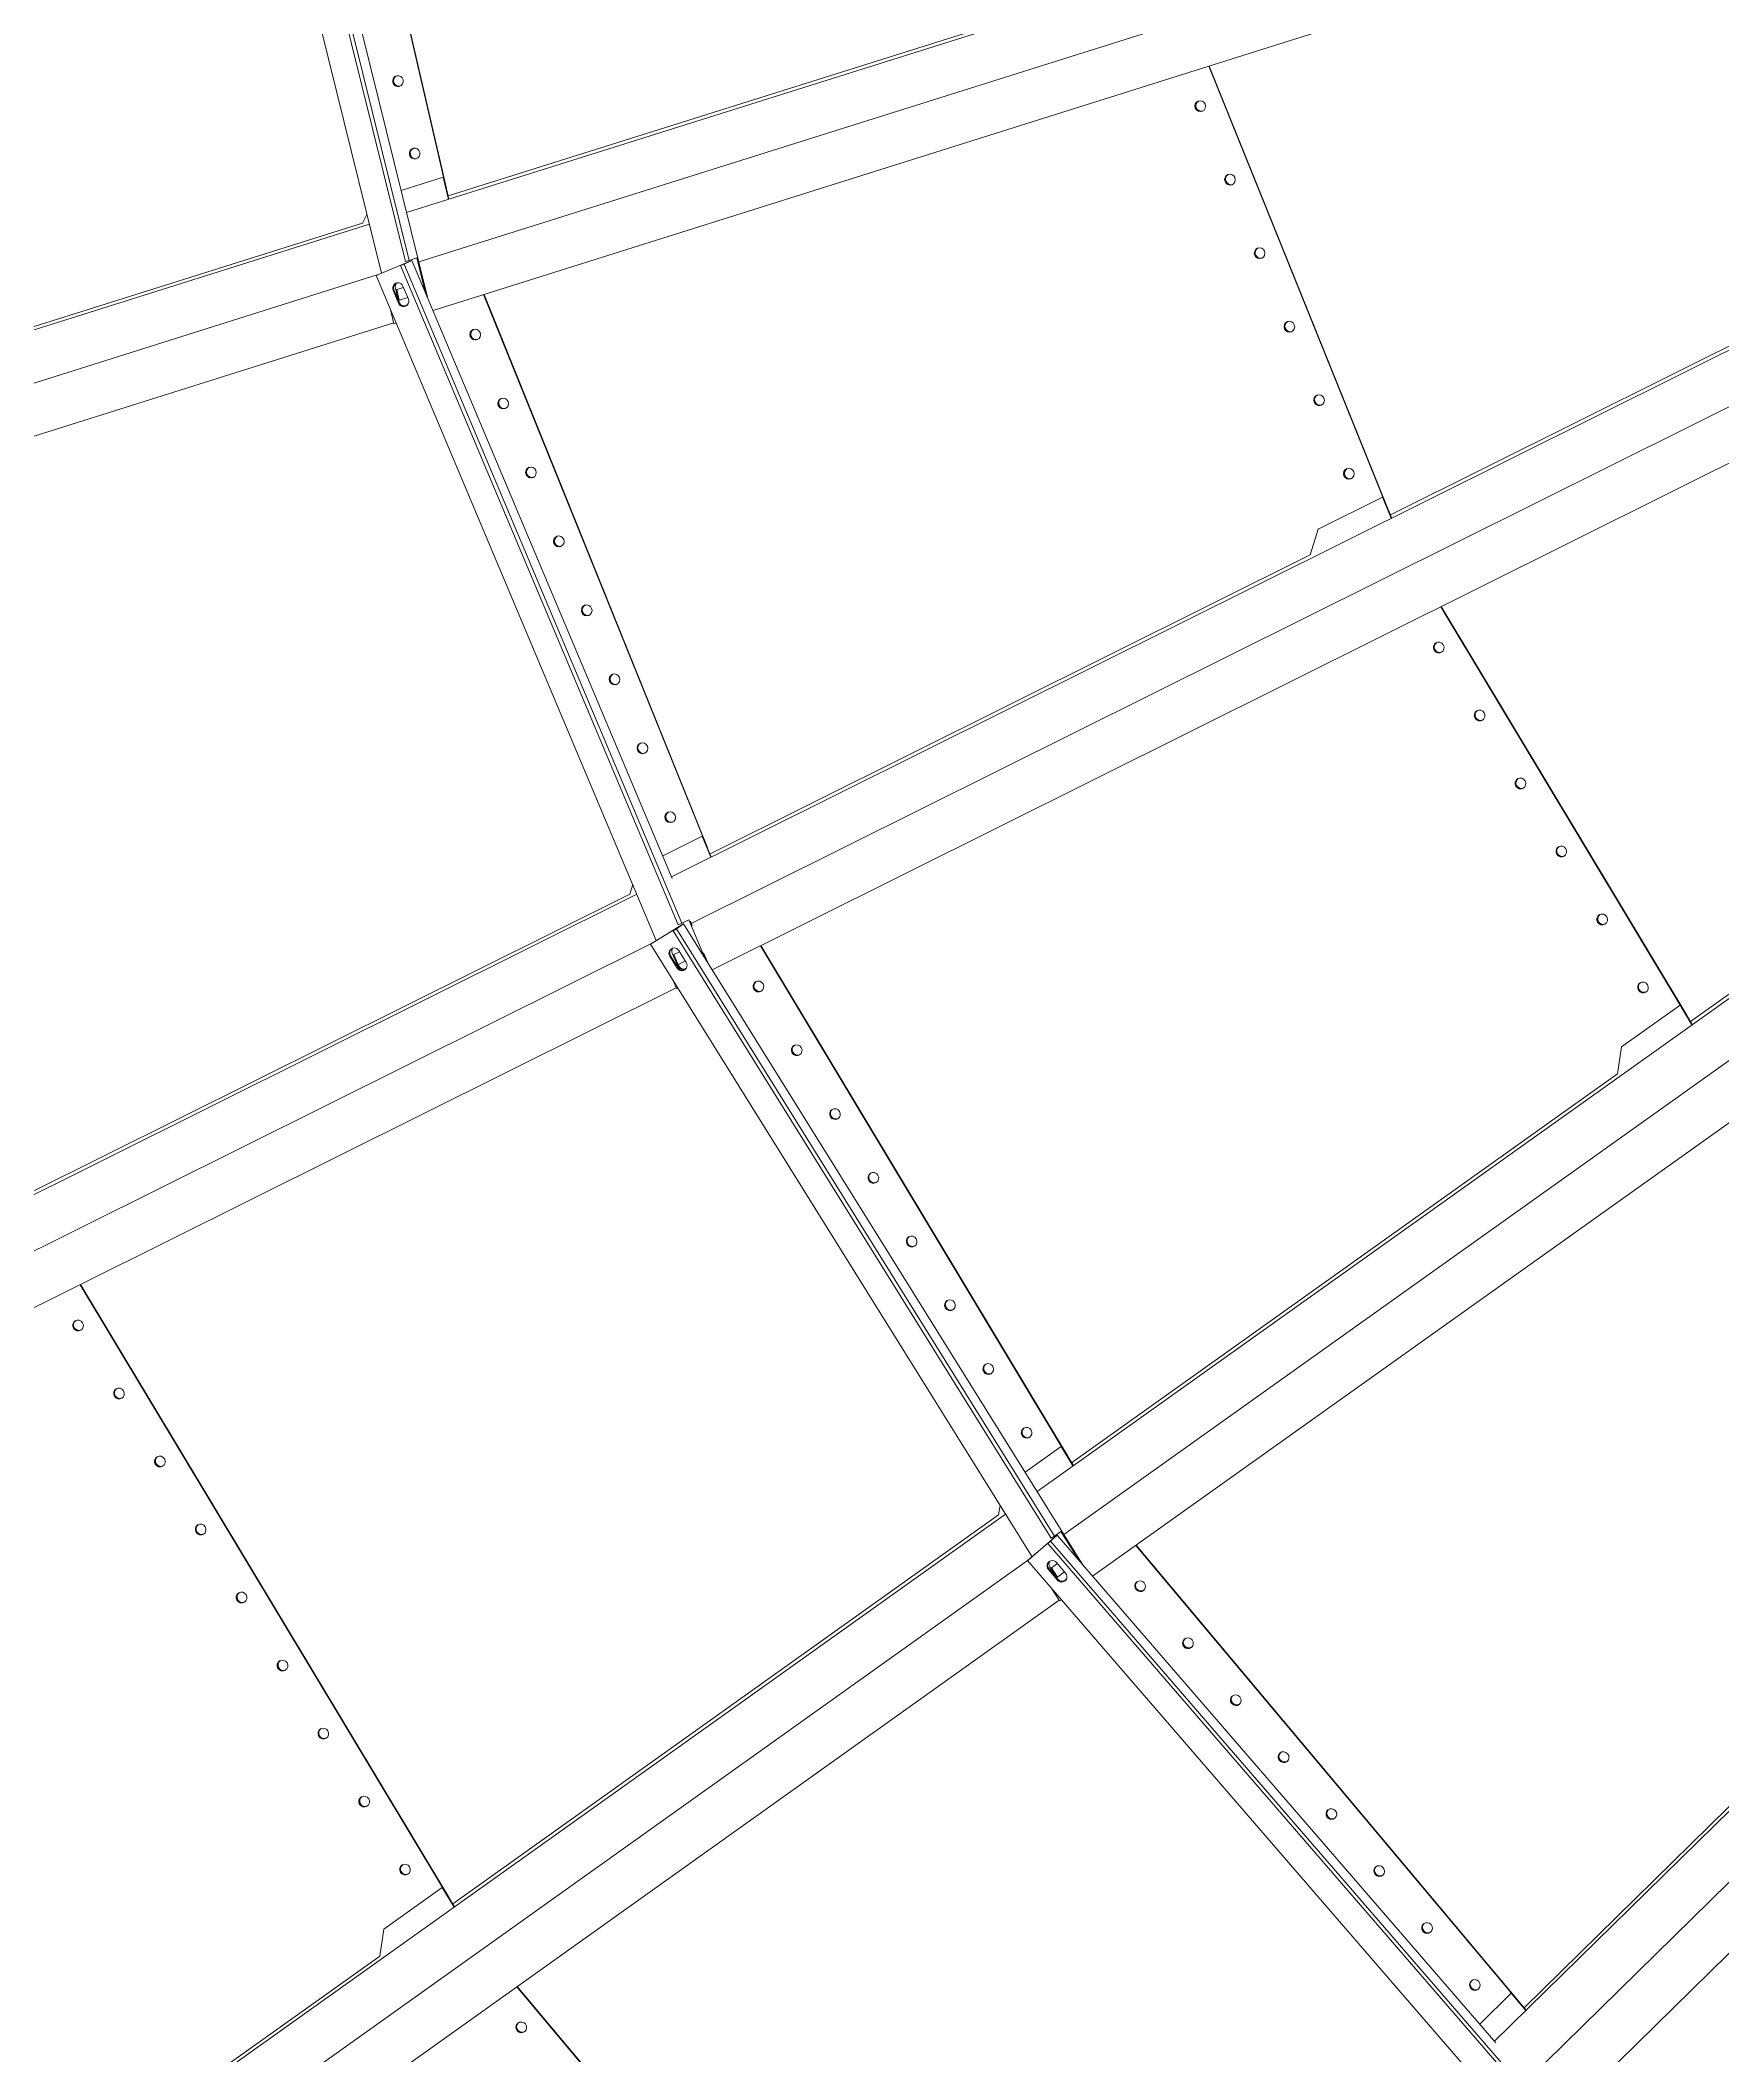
# Model space of a CAD drawing. Header units: millimetres. Extents: x -272986 to 200319, y -34579 to 49604.
# Drawn here: x 1743 to 3901, y 34350 to 36936 of the extents above; entities that cross this region are included whole.
import ezdxf

# ---------------------------------------------------------------- set-up
doc = ezdxf.new("R2010")
doc.units = ezdxf.units.MM
doc.linetypes.add('HIDDEN2', pattern=[4.7625, 3.175, -1.5875])
doc.layers.get('Defpoints').update_dxf_attribs({"color": 9})
for name, color, linetype in [('X 0001 M', 7, 'Continuous'), ('X 1001 M', 8, 'HIDDEN2'), ('X 3001 D', 5, 'Continuous')]:
    doc.layers.add(name, color=color, linetype=linetype)
doc.layers.add('X 5999 H', color=7, linetype='Continuous', true_color=0xffffff)
doc.styles.add('BIT STD. 2.5', font='isocpeur.ttf', dxfattribs={"height": 2.5})
doc.dimstyles.new('BIT STD. 2.5', dxfattribs={"dimtxt": 2.5, "dimasz": 2.5, "dimexe": 1, "dimexo": 0.75, "dimgap": 1, "dimtad": 1, "dimdec": 0, "dimdsep": 46, "dimtxsty": 'BIT STD. 2.5', "dimcen": 0, "dimadec": 0, "dimazin": 0, "dimtfac": 1, "dimtdec": 0, "dimtmove": 0, "dimatfit": 3, "dimfxl": 1, "dimtfill": 1, "dimlwd": -1, "dimlwe": -1, "dimarcsym": 0})

# ---------------------------------------------------------------- blocks, each defined once
blk = doc.blocks.new('A$C89218876')
at = {"layer": 'X 1001 M', "linetype": 'Continuous', "lineweight": 0}
for p, q in [((2459.7, -2719.5), (3881.6, -4384.5)), ((2412.8, -2764.7), (3830.7, -4424.9)), ((2412.8, -2764.7), (3830.7, -4424.9)), ((2356.1, -2798.4), (3778.6, -4464)), ((2003.9, -3070.8), (3147.4, -4936.8)), ((1950.3, -3107.7), (3091.4, -4969.8)), ((1950.3, -3107.7), (3091.4, -4969.8)), ((1885.5, -3134.7), (2490.6, -4122.1)), ((1889.4, -3132.6), (3033.8, -5000.2)), ((1498.9, -3346.5), (2336.8, -5369.4)), ((1440.4, -3375), (2275.9, -5392.1)), ((1440.4, -3375), (2275.9, -5392.1)), ((1371.9, -3391), (1815.1, -4461)), ((1376, -3389.6), (2214.2, -5413.1)), ((956.9, -3539.8), (1467.8, -5667.8)), ((828.9, -3563.2), (1340.2, -5693)), ((894.5, -3558.3), (1404.3, -5681.8)), ((894.5, -3558.3), (1404.3, -5681.8)), ((3179.6, -3769.2), (3738.2, -4423.3)), ((1937, -4404.1), (2482, -4126.4)), ((2468.5, -4133.9), (1937.2, -4404.6)), ((2468.4, -4133.6), (2494.5, -4120.1)), ((2468.7, -4134.1), (2468.4, -4133.6)), ((2468.5, -4133.8), (2468.4, -4133.6)), ((2494.8, -4120.6), (2468.7, -4134.1)), ((2468.7, -4134.1), (2516.8, -4212.6)), ((2482, -4126.4), (2482.1, -4126.5)), ((2482.1, -4126.6), (2482, -4126.4)), ((2516.8, -4212.6), (2516.6, -4212.2)), ((2516.8, -4212.6), (2550.8, -4220.2)), ((2550.8, -4220.2), (3000.2, -4953.6)), ((3718, -4438.1), (3741.7, -4420.7)), ((3742, -4421.2), (3718.4, -4438.5)), ((3098.6, -4987.4), (3833.3, -4436.9)), ((3836.2, -4440.8), (3101.5, -4991.3)), ((3111.6, -4878.3), (3730.2, -4428.9)), ((3718.2, -4438.3), (3111.9, -4878.8)), ((3718.4, -4438.5), (3718, -4438.1)), ((3718.1, -4438.2), (3718, -4438.1)), ((3718.4, -4438.5), (3755.2, -4481.5)), ((3730.2, -4428.9), (3730.3, -4429)), ((3730.3, -4429), (3730.2, -4428.9)), ((1224.2, -4652.9), (1805.9, -4463.9)), ((1791.5, -4469.1), (1224.3, -4653.4)), ((1791.3, -4468.8), (1819.3, -4459.6)), ((1791.6, -4469.3), (1791.3, -4468.8)), ((1791.4, -4469), (1791.3, -4468.8)), ((1819.5, -4460.2), (1791.6, -4469.3)), ((1791.6, -4469.3), (1826.8, -4554.5)), ((1805.9, -4463.9), (1806, -4464)), ((1806, -4464), (1805.9, -4463.9)), ((3780.5, -4462.6), (3091.6, -4978.6)), ((3121.5, -5018.6), (3862.8, -4463.2)), ((1826.8, -4554.5), (1826.6, -4554.1)), ((1826.8, -4554.5), (1859.2, -4567.3)), ((1859.2, -4567.3), (2188.4, -5361.9)), ((1121.8, -4801.9), (1322.6, -5638.3)), ((3132.7, -4947.9), (2275.4, -5401.9)), ((2310.2, -5305), (2991.4, -4957.9)), ((2978.1, -4965.3), (2310.4, -5305.6)), ((2978, -4965.1), (3004, -4951.6)), ((2978.3, -4965.5), (2978, -4965.1)), ((2978.1, -4965.2), (2978, -4965.1)), ((3004.3, -4952.1), (2978.3, -4965.5)), ((2978.3, -4965.5), (3008, -5013.9)), ((2991.4, -4957.9), (2991.5, -4958.1)), ((2991.5, -4958.1), (2991.4, -4957.9)), ((3087.1, -4973.3), (3126.7, -4952.3)), ((2281.4, -5411.7), (3092.6, -4982.1)), ((3094.8, -4986.4), (2283.6, -5416)), ((3087.1, -4973.3), (3092.6, -4982.1)), ((3091.6, -4978.6), (3098.6, -4987.4)), ((3091.6, -4978.6), (3120.8, -5017.7)), ((3092.6, -4982.1), (3094.8, -4986.4)), ((3121.5, -5018.6), (3095.3, -4983.4)), ((3095.3, -4983.4), (3101.5, -4991.3)), ((3101.5, -4991.3), (3098.6, -4987.4)), ((3141, -4971.1), (3126.6, -4981.9)), ((3132.8, -4988.6), (3128, -4980.8)), ((3131.3, -4990.7), (3146.4, -4982.7)), ((3132.8, -4988.6), (3145.2, -4982)), ((3134, -4991.9), (3148.4, -4981.2)), ((3134.7, -4992.8), (3149.1, -4982)), ((3139.3, -4972.3), (3145, -4981.6)), ((3159.6, -4990), (3176, -4981.3)), ((3174.7, -4978.7), (3176, -4981.3)), ((3175, -4981.8), (4155.3, -6581.6)), ((2298.6, -5446), (3117, -5012.6)), ((3120.5, -5017.3), (4099.9, -6615.5)), ((3120.5, -5017.3), (4099.9, -6615.5)), ((3120.8, -5017.7), (3121.5, -5018.6)), ((3059.9, -5042.8), (4044.5, -6649.5)), ((3048.3, -5049), (3060.4, -5051.7)), ((3060.4, -5051.7), (3509.8, -5785)), ((3621.1, -5709.7), (4363.4, -5170.4)), ((4351.6, -5179.8), (3621.4, -5710.3)), ((1451.8, -5601.1), (2179, -5364.8)), ((2164.7, -5370.1), (1452, -5601.7)), ((2164.6, -5369.8), (2192.5, -5360.6)), ((2164.8, -5370.3), (2164.6, -5369.8)), ((2164.7, -5370), (2164.6, -5369.8)), ((2192.7, -5361.1), (2164.8, -5370.3)), ((2164.8, -5370.3), (2186.5, -5422.6)), ((2179, -5364.8), (2179.1, -5365)), ((2179.1, -5365), (2179, -5364.8)), ((2271, -5394.9), (2320.2, -5378.1)), ((2326.4, -5374.8), (2314.3, -5379)), ((1405.8, -5700.8), (2274.6, -5404.3)), ((2271, -5394.9), (2274.6, -5404.3)), ((2279, -5391), (2272.8, -5393.1)), ((2274.6, -5404.3), (2276.1, -5408.9)), ((2275.4, -5401.9), (2281.4, -5411.7)), ((2275.4, -5401.9), (2298, -5445)), ((2325.2, -5402.1), (2309.3, -5410.5)), ((2323.2, -5403.2), (2327, -5412.3)), ((2216.4, -5412.4), (1401.8, -5690.3)), ((2276.1, -5408.9), (1407.3, -5705.4)), ((2298.6, -5446), (2278.2, -5407.2)), ((2278.2, -5407.2), (2283.6, -5416)), ((2283.6, -5416), (2281.4, -5411.7)), ((2313.9, -5417.2), (2310.8, -5409.8)), ((2312, -5419.1), (2329, -5413.3)), ((2313.9, -5417.2), (2328.6, -5412.2)), ((2315.1, -5421.6), (2331, -5413.2)), ((2315.7, -5422.6), (2331.6, -5414.2)), ((2346, -5420.8), (2357.7, -5416.9)), ((2356.6, -5417.2), (3074.6, -7150.6)), ((2357, -5415), (2357.7, -5416.9)), ((1417.9, -5737.5), (2294.5, -5438.4)), ((2296.9, -5443), (3014.5, -7175.4)), ((2296.9, -5443), (3014.5, -7175.4)), ((2298, -5445), (2298.6, -5446)), ((2220.7, -5463.6), (2232.5, -5468.2)), ((2232.5, -5468.2), (2561.6, -6262.8)), ((2233.3, -5459.3), (2954.5, -7200.3)), ((1297.9, -5642.3), (1326.9, -5637.6)), ((1327, -5638.1), (1298.1, -5642.8)), ((557.7, -5759.3), (1313, -5639.7)), ((1298, -5642.6), (557.8, -5759.8)), ((1298.1, -5642.8), (1297.9, -5642.3)), ((1298, -5642.5), (1297.9, -5642.3)), ((1298.1, -5642.8), (1311.3, -5698.1)), ((1313, -5639.7), (1313, -5639.8)), ((1313, -5639.8), (1313, -5639.7)), ((1450.3, -5673.8), (494.7, -5840.6)), ((1399.2, -5683.9), (1443.3, -5676.2)), ((1399.2, -5683.9), (1401.6, -5693.9)), ((1401.8, -5690.3), (1405.8, -5700.8)), ((1401.8, -5690.3), (1417.5, -5736.5)), ((497.4, -5851.8), (1401.6, -5693.9)), ((1402.5, -5698.7), (498.2, -5856.6)), ((1401.6, -5693.9), (1402.5, -5698.7)), ((1417.9, -5737.5), (1403.8, -5696)), ((1403.8, -5696), (1407.3, -5705.4)), ((1407.3, -5705.4), (1405.8, -5700.8)), ((1451.1, -5698.4), (1434.1, -5704.2)), ((1437.9, -5712.5), (1435.8, -5703.6)), ((1435.8, -5714), (1452.7, -5711.1)), ((1437.9, -5712.5), (1451.7, -5710.1)), ((1438, -5716.1), (1455.1, -5710.3)), ((1438.4, -5717.1), (1455.5, -5711.3)), ((1449.1, -5699.1), (1451.7, -5709.7)), ((1480.8, -5716.1), (1481.3, -5719)), ((503.2, -5889.7), (1415.5, -5730.4)), ((1351.8, -5741.5), (1791.7, -7573.9)), ((1417.4, -5736.1), (1854.9, -7558.7)), ((1417.4, -5736.1), (1854.9, -7558.7)), ((1417.5, -5736.5), (1417.9, -5737.5)), ((1463, -5722.1), (1481.3, -5719)), ((1480.2, -5719.1), (1918.1, -7543.5)), ((1338.9, -5743.8), (1349.6, -5750.2)), ((1349.6, -5750.2), (1550.3, -6586.4)), ((2683.3, -6205.9), (3500.9, -5789.3)), ((3487.5, -5796.4), (3513.5, -5783)), ((3513.9, -5783.6), (3487.9, -5797)), ((3500.9, -5789.3), (3501, -5789.5)), ((3501, -5789.5), (3500.9, -5789.3)), ((3487.7, -5796.8), (2683.6, -6206.5)), ((3487.9, -5797), (3487.5, -5796.4)), ((3487.6, -5796.6), (3487.5, -5796.4)), ((3487.9, -5797), (3536, -5875.5)), ((3536, -5875.5), (3535.8, -5875.2)), ((3536, -5875.5), (3570, -5883.1)), ((3570, -5883.1), (4048.7, -6664.2))]:
    blk.add_line(p, q, dxfattribs=at)
at = {"layer": 'X 1001 M', "linetype": 'Continuous', "lineweight": 0, "extrusion": (0, 0, -1)}
for centre, major_axis, start_param, end_param in [((2442.6, -4179.9), (-6.24, -3.18), -3.141592653589774, 3.141592653589812), ((2442.3, -4179.3), (6.24, 3.18), 0.049492, 3.092101), ((2351.9, -4226.1), (-6.24, -3.18), -3.141592653589774, 3.141592653589812), ((2351.6, -4225.5), (6.24, 3.18), 0.049492, 3.092101), ((2261.3, -4272.3), (-6.24, -3.18), -3.141592653589774, 3.141592653589812), ((2261, -4271.7), (6.24, 3.18), 0.049492, 3.092101), ((2170.6, -4318.5), (-6.24, -3.18), -3.141592653589774, 3.141592653589812), ((2170.3, -4317.9), (6.24, 3.18), 0.049492, 3.092101), ((2079.9, -4364.7), (-6.24, -3.18), -3.141592653589774, 3.141592653589812), ((2079.6, -4364.1), (6.24, 3.18), 0.049492, 3.092101), ((1989.2, -4410.9), (-6.24, -3.18), -3.141592653589759, 3.141592653589827), ((1988.9, -4410.3), (6.24, 3.18), 0.049492, 3.092101), ((3704.8, -4484.2), (-5.66, -4.11), -3.141592653589819, 3.141592653589767), ((3704.4, -4483.6), (5.66, 4.11), 0.049492, 3.092101), ((1758.7, -4510.5), (-6.66, -2.16), -3.141592653589859, 3.141592653589727), ((1758.5, -4509.9), (6.66, 2.16), 0.049492, 3.092101), ((1661.9, -4542), (-6.66, -2.16), -3.141592653589859, 3.141592653589727), ((1661.7, -4541.3), (6.66, 2.16), 0.049492, 3.092101), ((3627.6, -4540.3), (-5.66, -4.11), -3.141592653589819, 3.141592653589767), ((3627.2, -4539.7), (5.66, 4.11), 0.049492, 3.092101), ((1565.1, -4573.4), (-6.66, -2.16), -3.141592653589859, 3.141592653589727), ((1564.9, -4572.8), (6.66, 2.16), 0.049492, 3.092101), ((1468.3, -4604.9), (-6.66, -2.16), -3.141592653589859, 3.141592653589727), ((1468.1, -4604.2), (6.66, 2.16), 0.049492, 3.092101), ((3550.4, -4596.4), (-5.66, -4.11), -3.141592653589819, 3.141592653589767), ((3550, -4595.8), (5.66, 4.11), 0.049492, 3.092101), ((1371.5, -4636.3), (-6.66, -2.16), -3.141592653589859, 3.141592653589727), ((1371.3, -4635.7), (6.66, 2.16), 0.049492, 3.092101), ((3473.2, -4652.5), (-5.66, -4.11), -3.141592653589819, 3.141592653589767), ((3472.8, -4651.9), (5.66, 4.11), 0.049492, 3.092101), ((1274.7, -4667.8), (-6.66, -2.16), -3.141592653589859, 3.141592653589727), ((1274.5, -4667.1), (6.66, 2.16), 0.049492, 3.092101), ((3396, -4708.6), (-5.66, -4.11), -3.141592653589819, 3.141592653589767), ((3395.6, -4708), (5.66, 4.11), 0.049492, 3.092101), ((3318.8, -4764.7), (-5.66, -4.11), -3.141592653589819, 3.141592653589767), ((3318.4, -4764.1), (5.66, 4.11), 0.049492, 3.092101), ((3241.6, -4820.8), (-5.66, -4.11), -3.141592653589819, 3.141592653589767), ((3241.2, -4820.2), (5.66, 4.11), 0.049492, 3.092101), ((3164.3, -4876.9), (-5.66, -4.11), -3.141592653589819, 3.141592653589767), ((3164, -4876.3), (5.66, 4.11), 0.049492, 3.092101), ((3139, -4985.3), (5.97, 3.66), 0, 0.066689), ((2957.7, -5008.5), (-6.24, -3.18), -3.141592653589773, 3.141592653589813), ((2957.4, -5007.9), (6.24, 3.18), 0.049492, 3.092101), ((2872.7, -5051.9), (-6.24, -3.18), -3.141592653589773, 3.141592653589813), ((2872.4, -5051.3), (6.24, 3.18), 0.049492, 3.092101), ((2787.7, -5095.2), (-6.24, -3.18), -3.141592653589773, 3.141592653589813), ((2787.4, -5094.6), (6.24, 3.18), 0.049492, 3.092101), ((2702.6, -5138.5), (-6.24, -3.18), -3.141592653589773, 3.141592653589813), ((2702.3, -5137.9), (6.24, 3.18), 0.049492, 3.092101), ((2617.6, -5181.8), (-6.24, -3.18), -3.141592653589773, 3.141592653589813), ((2617.3, -5181.2), (6.24, 3.18), 0.049492, 3.092101), ((2532.6, -5225.2), (-6.24, -3.18), -3.141592653589773, 3.141592653589813), ((2532.2, -5224.6), (6.24, 3.18), 0.049492, 3.092101), ((2447.5, -5268.5), (-6.24, -3.18), -3.141592653589773, 3.141592653589813), ((2447.2, -5267.9), (6.24, 3.18), 0.049492, 3.092101), ((2362.5, -5311.8), (-6.24, -3.18), -3.141592653589773, 3.141592653589813), ((2362.2, -5311.2), (6.24, 3.18), 0.049492, 3.092101), ((2137.8, -5409.6), (-6.66, -2.16), -3.141592653589858, 3.141592653589728), ((2137.6, -5408.9), (6.66, 2.16), 0.049492, 3.092101), ((2320.5, -5415), (6.47, 2.68), 0, 0.068031), ((2047, -5439), (-6.66, -2.16), -3.141592653589858, 3.141592653589728), ((2046.8, -5438.4), (6.66, 2.16), 0.049492, 3.092101), ((1956.3, -5468.5), (-6.66, -2.16), -3.141592653589858, 3.141592653589728), ((1956.1, -5467.9), (6.66, 2.16), 0.049492, 3.092101), ((1865.5, -5498), (-6.66, -2.16), -3.141592653589858, 3.141592653589728), ((1865.3, -5497.4), (6.66, 2.16), 0.049492, 3.092101), ((1774.7, -5527.5), (-6.66, -2.16), -3.141592653589858, 3.141592653589728), ((1774.5, -5526.9), (6.66, 2.16), 0.049492, 3.092101), ((1684, -5557), (-6.66, -2.16), -3.141592653589858, 3.141592653589728), ((1683.8, -5556.4), (6.66, 2.16), 0.049492, 3.092101), ((1593.2, -5586.5), (-6.66, -2.16), -3.141592653589858, 3.141592653589728), ((1593, -5585.9), (6.66, 2.16), 0.049492, 3.092101), ((1502.4, -5616), (-6.66, -2.16), -3.141592653589858, 3.141592653589728), ((1502.2, -5615.4), (6.66, 2.16), 0.049492, 3.092101), ((1171, -5692.3), (-6.91, -1.1), -3.14159265358985, 3.141592653589737), ((1265.3, -5677.4), (-6.91, -1.1), -3.14159265358985, 3.141592653589737), ((1265.1, -5676.7), (6.91, 1.1), 0.049492, 3.092101), ((1170.9, -5691.6), (6.91, 1.1), 0.049492, 3.092101), ((1444.8, -5711.3), (6.81, 1.63), 0, 0.066689), ((3673.9, -5708.3), (-5.66, -4.11), -3.141592653589826, 3.14159265358976), ((3673.5, -5707.8), (5.66, 4.11), 0.049492, 3.092101), ((3461.5, -5843), (-6.24, -3.18), -3.141592653589814, 3.141592653589772), ((3461.2, -5842.4), (6.24, 3.18), 0.049492, 3.092101), ((3370.8, -5889.2), (-6.24, -3.18), -3.141592653589814, 3.141592653589772), ((3370.5, -5888.6), (6.24, 3.18), 0.049492, 3.092101), ((3280.1, -5935.4), (-6.24, -3.18), -3.141592653589814, 3.141592653589772), ((3279.8, -5934.8), (6.24, 3.18), 0.049492, 3.092101), ((3189.4, -5981.6), (-6.24, -3.18), -3.141592653589814, 3.141592653589772), ((3189, -5981), (6.24, 3.18), 0.049492, 3.092101), ((3098.6, -6027.9), (-6.24, -3.18), -3.141592653589814, 3.141592653589772), ((3098.3, -6027.3), (6.24, 3.18), 0.049492, 3.092101), ((3007.9, -6074.1), (-6.24, -3.18), -3.141592653589814, 3.141592653589772), ((3007.6, -6073.5), (6.24, 3.18), 0.049492, 3.092101), ((2917.2, -6120.3), (-6.24, -3.18), -3.141592653589814, 3.141592653589772), ((2916.9, -6119.7), (6.24, 3.18), 0.049492, 3.092101), ((2826.5, -6166.5), (-6.24, -3.18), -3.141592653589814, 3.141592653589772), ((2826.1, -6165.9), (6.24, 3.18), 0.049492, 3.092101), ((2735.7, -6212.8), (-6.24, -3.18), -3.141592653589814, 3.141592653589772), ((2735.4, -6212.2), (6.24, 3.18), 0.049492, 3.092101)]:
    blk.add_ellipse(centre, major_axis=major_axis, ratio=0.97437, start_param=start_param, end_param=end_param, dxfattribs=at)
at = {"layer": 'X 1001 M', "linetype": 'Continuous', "lineweight": 0}
for centre, major_axis, ratio, start_param, end_param in [((2442, -4178.8), (-6.24, -3.18), 0.97437, 0.090823, 3.05077), ((2442.4, -4179.4), (-6.24, -3.18), 0.97437, 0.041238, 3.100355), ((2351.4, -4225), (-6.24, -3.18), 0.97437, 0.090823, 3.05077), ((2351.7, -4225.6), (-6.24, -3.18), 0.97437, 0.041238, 3.100355), ((2260.7, -4271.2), (-6.24, -3.18), 0.97437, 0.090823, 3.05077), ((2261, -4271.8), (-6.24, -3.18), 0.97437, 0.041238, 3.100355), ((2170, -4317.4), (-6.24, -3.18), 0.97437, 0.090823, 3.05077), ((2170.3, -4318), (-6.24, -3.18), 0.97437, 0.041238, 3.100355), ((2079.3, -4363.6), (-6.24, -3.18), 0.97437, 0.090823, 3.05077), ((2079.7, -4364.2), (-6.24, -3.18), 0.97437, 0.041238, 3.100355), ((1988.7, -4409.8), (-6.24, -3.18), 0.97437, 0.090823, 3.05077), ((1989, -4410.4), (-6.24, -3.18), 0.97437, 0.041238, 3.100355), ((3704.1, -4483.2), (-5.66, -4.11), 0.97437, 0.090823, 3.05077), ((3704.5, -4483.7), (-5.66, -4.11), 0.97437, 0.041238, 3.100355), ((1758.3, -4509.3), (-6.66, -2.16), 0.97437, 0.090823, 3.05077), ((1758.5, -4510), (-6.66, -2.16), 0.97437, 0.041238, 3.100355), ((1661.5, -4540.8), (-6.66, -2.16), 0.97437, 0.090823, 3.05077), ((1661.7, -4541.4), (-6.66, -2.16), 0.97437, 0.041238, 3.100355), ((3626.9, -4539.3), (-5.66, -4.11), 0.97437, 0.090823, 3.05077), ((3627.3, -4539.8), (-5.66, -4.11), 0.97437, 0.041238, 3.100355), ((1564.7, -4572.2), (-6.66, -2.16), 0.97437, 0.090823, 3.05077), ((1564.9, -4572.9), (-6.66, -2.16), 0.97437, 0.041238, 3.100355), ((1467.9, -4603.7), (-6.66, -2.16), 0.97437, 0.090823, 3.05077), ((1468.1, -4604.3), (-6.66, -2.16), 0.97437, 0.041238, 3.100355), ((3549.7, -4595.4), (-5.66, -4.11), 0.97437, 0.090823, 3.05077), ((3550.1, -4595.9), (-5.66, -4.11), 0.97437, 0.041238, 3.100355), ((1371.1, -4635.1), (-6.66, -2.16), 0.97437, 0.090823, 3.05077), ((1371.3, -4635.8), (-6.66, -2.16), 0.97437, 0.041238, 3.100355), ((3472.5, -4651.5), (-5.66, -4.11), 0.97437, 0.090823, 3.05077), ((3472.9, -4652), (-5.66, -4.11), 0.97437, 0.041238, 3.100355), ((1274.3, -4666.6), (-6.66, -2.16), 0.97437, 0.090823, 3.05077), ((1274.6, -4667.2), (-6.66, -2.16), 0.97437, 0.041238, 3.100355), ((3395.3, -4707.6), (-5.66, -4.11), 0.97437, 0.090823, 3.05077), ((3395.7, -4708.1), (-5.66, -4.11), 0.97437, 0.041238, 3.100355), ((3318, -4763.7), (-5.66, -4.11), 0.97437, 0.090823, 3.05077), ((3318.4, -4764.2), (-5.66, -4.11), 0.97437, 0.041238, 3.100355), ((3240.8, -4819.8), (-5.66, -4.11), 0.97437, 0.090823, 3.05077), ((3241.2, -4820.3), (-5.66, -4.11), 0.97437, 0.041238, 3.100355), ((3163.6, -4875.9), (-5.66, -4.11), 0.97437, 0.090823, 3.05077), ((3164, -4876.4), (-5.66, -4.11), 0.97437, 0.041238, 3.100355), ((3130.6, -4987.4), (-5.47, -4.37), 0.974789, -1.60272, 1.538873), ((3128.1, -4984.7), (5.96, 3.67), 0.973184, -2.665359, -1.637029), ((3129.9, -4986.5), (-5.47, -4.37), 0.974789, 0.081842, 1.538873), ((3138.7, -4984.8), (-5.97, -3.66), 0.97437, 0, 0.018826), ((3145.1, -4976.6), (5.47, 4.37), 0.974789, -1.60272, 1.538873), ((3138.7, -4984.8), (5.97, 3.66), 0.97437, -0.147665, 0), ((3144, -4976.2), (5.96, 3.67), 0.973184, -1.044553, 0.652534), ((3144.4, -4975.7), (5.47, 4.37), 0.974789, -1.60272, -0.081842), ((2957.2, -5007.4), (-6.24, -3.18), 0.97437, 0.090823, 3.05077), ((2957.5, -5008), (-6.24, -3.18), 0.97437, 0.041238, 3.100355), ((2872.1, -5050.8), (-6.24, -3.18), 0.97437, 0.090823, 3.05077), ((2872.4, -5051.4), (-6.24, -3.18), 0.97437, 0.041238, 3.100355), ((2787.1, -5094.1), (-6.24, -3.18), 0.97437, 0.090823, 3.05077), ((2787.4, -5094.7), (-6.24, -3.18), 0.97437, 0.041238, 3.100355), ((2702.1, -5137.4), (-6.24, -3.18), 0.97437, 0.090823, 3.05077), ((2702.4, -5138), (-6.24, -3.18), 0.97437, 0.041238, 3.100355), ((2617, -5180.7), (-6.24, -3.18), 0.97437, 0.090823, 3.05077), ((2617.3, -5181.3), (-6.24, -3.18), 0.97437, 0.041238, 3.100355), ((2532, -5224.1), (-6.24, -3.18), 0.97437, 0.090823, 3.05077), ((2532.3, -5224.7), (-6.24, -3.18), 0.97437, 0.041238, 3.100355), ((2447, -5267.4), (-6.24, -3.18), 0.97437, 0.090823, 3.05077), ((2447.3, -5268), (-6.24, -3.18), 0.97437, 0.041238, 3.100355), ((2361.9, -5310.7), (-6.24, -3.18), 0.97437, 0.090823, 3.05077), ((2362.2, -5311.3), (-6.24, -3.18), 0.97437, 0.041238, 3.100355), ((2328.4, -5408.1), (5.96, 3.67), 0.973184, -1.637029, 1.504564), ((2326.4, -5405.7), (6.55, 2.47), 0.974789, -1.60272, -0.081842), ((2326.8, -5406.8), (6.55, 2.47), 0.974789, -1.60272, 0.366663), ((2327.8, -5407.2), (5.96, 3.67), 0.973184, -1.637029, -0.084518), ((2137.4, -5408.4), (-6.66, -2.16), 0.97437, 0.090823, 3.05077), ((2137.6, -5409), (-6.66, -2.16), 0.97437, 0.041238, 3.100355), ((2312.5, -5416.6), (-5.96, -3.67), 0.973184, -1.637029, 1.504564), ((2309.8, -5412.6), (6.55, 2.47), 0.974789, -2.537947, -1.60272), ((2311.9, -5415.6), (-5.96, -3.67), 0.973184, 0.084518, 1.504564), ((2320.3, -5414.4), (-6.47, -2.68), 0.97437, 0, 0.019334), ((2320.3, -5414.4), (6.47, 2.68), 0.97437, -0.150408, 0), ((2046.7, -5437.9), (-6.66, -2.16), 0.97437, 0.090823, 3.05077), ((2046.9, -5438.5), (-6.66, -2.16), 0.97437, 0.041238, 3.100355), ((1955.9, -5467.4), (-6.66, -2.16), 0.97437, 0.090823, 3.05077), ((1956.1, -5468), (-6.66, -2.16), 0.97437, 0.041238, 3.100355), ((1865.1, -5496.9), (-6.66, -2.16), 0.97437, 0.090823, 3.05077), ((1865.3, -5497.5), (-6.66, -2.16), 0.97437, 0.041238, 3.100355), ((1774.4, -5526.3), (-6.66, -2.16), 0.97437, 0.090823, 3.05077), ((1774.6, -5527), (-6.66, -2.16), 0.97437, 0.041238, 3.100355), ((1683.6, -5555.8), (-6.66, -2.16), 0.97437, 0.090823, 3.05077), ((1683.8, -5556.5), (-6.66, -2.16), 0.97437, 0.041238, 3.100355), ((1592.8, -5585.3), (-6.66, -2.16), 0.97437, 0.090823, 3.05077), ((1593, -5586), (-6.66, -2.16), 0.97437, 0.041238, 3.100355), ((1502.1, -5614.8), (-6.66, -2.16), 0.97437, 0.090823, 3.05077), ((1502.3, -5615.5), (-6.66, -2.16), 0.97437, 0.041238, 3.100355), ((1265.1, -5676.2), (-6.91, -1.1), 0.97437, 0.090823, 3.05077), ((1265.2, -5676.8), (-6.91, -1.1), 0.97437, 0.041238, 3.100355), ((1170.8, -5691.1), (-6.91, -1.1), 0.97437, 0.090823, 3.05077), ((1170.9, -5691.8), (-6.91, -1.1), 0.97437, 0.041238, 3.100355), ((1436.2, -5710.7), (-6.55, -2.47), 0.974789, -1.60272, 1.538873), ((1434.7, -5707.3), (6.8, 1.65), 0.973184, -2.665359, -1.637029), ((1435.9, -5709.6), (-6.55, -2.47), 0.974789, 0.081842, 1.538873), ((1444.7, -5710.7), (-6.81, -1.63), 0.97437, 0, 0.018826), ((1453.3, -5704.9), (6.55, 2.47), 0.974789, -1.60272, 1.538873), ((1444.7, -5710.7), (6.81, 1.63), 0.97437, -0.147665, 0), ((1452.9, -5703.8), (6.55, 2.47), 0.974789, -1.60272, -0.081842), ((1452.4, -5704.2), (6.8, 1.65), 0.973184, -1.044553, 0.652534), ((3673.2, -5707.3), (-5.66, -4.11), 0.97437, 0.090823, 3.05077), ((3673.5, -5707.8), (-5.66, -4.11), 0.97437, 0.049492, 3.092101), ((3461, -5841.8), (-6.24, -3.18), 0.97437, 0.090823, 3.05077), ((3461.2, -5842.4), (-6.24, -3.18), 0.97437, 0.049492, 3.092101), ((3370.2, -5888.1), (-6.24, -3.18), 0.97437, 0.090823, 3.05077), ((3370.5, -5888.6), (-6.24, -3.18), 0.97437, 0.049492, 3.092101), ((3279.5, -5934.3), (-6.24, -3.18), 0.97437, 0.090823, 3.05077), ((3279.8, -5934.8), (-6.24, -3.18), 0.97437, 0.049492, 3.092101), ((3188.8, -5980.5), (-6.24, -3.18), 0.97437, 0.090823, 3.05077), ((3189, -5981), (-6.24, -3.18), 0.97437, 0.049492, 3.092101), ((3098.1, -6026.8), (-6.24, -3.18), 0.97437, 0.090823, 3.05077), ((3098.3, -6027.3), (-6.24, -3.18), 0.97437, 0.049492, 3.092101), ((3007.3, -6073), (-6.24, -3.18), 0.97437, 0.090823, 3.05077), ((3007.6, -6073.5), (-6.24, -3.18), 0.97437, 0.049492, 3.092101), ((2916.6, -6119.2), (-6.24, -3.18), 0.97437, 0.090823, 3.05077), ((2916.9, -6119.7), (-6.24, -3.18), 0.97437, 0.049492, 3.092101), ((2825.9, -6165.4), (-6.24, -3.18), 0.97437, 0.090823, 3.05077), ((2826.1, -6165.9), (-6.24, -3.18), 0.97437, 0.049492, 3.092101), ((2735.2, -6211.7), (-6.24, -3.18), 0.97437, 0.090823, 3.05077), ((2735.4, -6212.2), (-6.24, -3.18), 0.97437, 0.049492, 3.092101)]:
    blk.add_ellipse(centre, major_axis=major_axis, ratio=ratio, start_param=start_param, end_param=end_param, dxfattribs=at)
blk = doc.blocks.new('*D207')
at = {"layer": 'Defpoints', "color": 0, "transparency": 16777216}
for p in [(-1697.7, 38448.1), (18712.7, 38448.1), (-1494.5, 37361.9), (629.8, 35838.9), (308.4, 35722)]:
    blk.add_point(p, dxfattribs=at)
at = {"layer": 'X 3001 D', "color": 0, "transparency": 16777216}
blk.add_line((266.1, 35706.6), (-1049.9, 35227.6), dxfattribs=at)
blk.add_arc((7798.5, 38448.1), 9356.3, 180.91857, 199.08143, dxfattribs=at)
for points in [[(-1581.6, 38297.9), (-1531.6, 38298.4), (-1557.8, 38448.1)], [(-1020.2, 35397.8), (-1067.3, 35381.1), (-993.6, 35248.1)]]:
    blk.add_solid(points, dxfattribs=at)
at = {"layer": 'X 3001 D', "color": 0, "transparency": 16777216, "insert": (-1094.6, 36009.9), "char_height": 150, "attachment_point": 5, "rotation": 285.3323, "style": 'BIT STD. 2.5', "bg_fill": 3, "box_fill_scale": 1.1, "bg_fill_color": 256, "bg_fill_true_color": 13158600, "bg_fill_transparency": 0}
blk.add_mtext('20° - {\\C7;N01}', dxfattribs=at)
blk = doc.blocks.new('*D210')
at = {"layer": 'Defpoints', "color": 0, "transparency": 16777216}
for p in [(7798.5, 48049.6), (6198.7, 47520.9), (3813.7, 45349.9), (3909.2, 45184.5), (7798.5, 29039.7)]:
    blk.add_point(p, dxfattribs=at)
at = {"layer": 'X 3001 D', "color": 0, "transparency": 16777216}
blk.add_line((3791.2, 45388.9), (3162.1, 46478.6), dxfattribs=at)
blk.add_arc((7798.5, 38448.1), 9212.7, 90.93289, 119.06711, dxfattribs=at)
for points in [[(7648.3, 47684.7), (7648.7, 47634.7), (7798.5, 47660.9)], [(3335, 46478.8), (3310.3, 46522.3), (3192.1, 46426.6)]]:
    blk.add_solid(points, dxfattribs=at)
at = {"layer": 'X 3001 D', "color": 0, "transparency": 16777216, "insert": (3709.3, 46854.1), "char_height": 150, "attachment_point": 5, "rotation": 25.9416, "style": 'BIT STD. 2.5', "bg_fill": 3, "box_fill_scale": 1.1, "bg_fill_color": 256, "bg_fill_true_color": 13158600, "bg_fill_transparency": 0}
blk.add_mtext('{\\C7;N06} - 30°', dxfattribs=at)
blk = doc.blocks.new('*D435')
at = {"layer": 'Defpoints', "color": 0, "transparency": 16777216}
for p in [(-1697.7, 38448.1), (18712.7, 38448.1), (18508.5, 38139.2), (14424.3, 37876.5), (15619.8, 37771.9)]:
    blk.add_point(p, dxfattribs=at)
at = {"layer": 'X 3001 D', "color": 0, "transparency": 16777216}
for p, q in [((15664.6, 37768), (18532.3, 37517.1)), ((18458.4, 37373), (18356.7, 36373.1))]:
    blk.add_line(p, q, dxfattribs=at)
for start, end in [(355.80906, 359.19094), (354.19094, 355)]:
    blk.add_arc((7890.2, 38448.1), 10622.8, start, end, dxfattribs=at)
for points in [[(18486.9, 38298.3), (18536.9, 38298), (18513, 38448.1)], [(18509.5, 37669.8), (18459.7, 37673.8), (18472.6, 37522.3)]]:
    blk.add_solid(points, dxfattribs=at)
at = {"layer": 'X 3001 D', "color": 0, "transparency": 16777216, "insert": (18273.2, 36886.7), "char_height": 150, "attachment_point": 5, "rotation": 84.1909, "style": 'BIT STD. 2.5', "bg_fill": 3, "box_fill_scale": 1.1, "bg_fill_color": 256, "bg_fill_true_color": 13158600, "bg_fill_transparency": 0}
blk.add_mtext('5° - {\\C7;MH01}', dxfattribs=at)
blk = doc.blocks.new('*D437')
at = {"layer": 'Defpoints', "color": 0, "transparency": 16777216}
for p in [(-1697.7, 38448.1), (18712.7, 38448.1), (14088.5, 34043.9, 0), (18614.9, 33782.4), (15367.4, 33148.4, 0)]:
    blk.add_point(p, dxfattribs=at)
at = {"layer": 'X 3001 D', "color": 0, "transparency": 16777216}
for p, q in [((18757.7, 38448.1), (19638.3, 38448.1)), ((15404.2, 33122.6), (17497.1, 31657.1))]:
    blk.add_line(p, q, dxfattribs=at)
blk.add_arc((7798.5, 38448.1), 11779.8, 325.72959, 359.27041, dxfattribs=at)
for points in [[(19552.3, 38298.3), (19602.3, 38298), (19578.3, 38448.1)], [(17553.8, 31800.7), (17512.6, 31829.2), (17447.9, 31691.5)]]:
    blk.add_solid(points, dxfattribs=at)
at = {"layer": 'X 3001 D', "color": 0, "transparency": 16777216, "insert": (18904.3, 34946.5), "char_height": 150, "attachment_point": 5, "rotation": 72.5, "style": 'BIT STD. 2.5', "bg_fill": 3, "box_fill_scale": 1.1, "bg_fill_color": 256, "bg_fill_true_color": 13158600, "bg_fill_transparency": 0}
blk.add_mtext('35°', dxfattribs=at)

msp = doc.modelspace()

# ---------------------------------------------------------------- hatches: boundary and pattern name
at = {"layer": 'X 5999 H'}
h = msp.add_hatch(dxfattribs=at)
h.set_pattern_fill('ANSI31', color=9)
h.set_pattern_definition([(45, (25000, 0), (-2.24506403, 2.24506403), [])])
edge = h.paths.add_edge_path()
edge.add_arc((7798.4957, 38448.1402), 7825.6047, 2.59310195, 94.99996544, ccw=False)
edge.add_line((15616.0872, 38802.1919), (15658.4432, 38804.11))
edge.add_arc((7798.4957, 38448.1402), 7825.6047, 274.95448705, 357.39914168)
edge.add_line((15616.0392, 38093.0303), (15658.3937, 38091.1063))
edge.add_arc((7798.4974, 38448.1368), 7868.0011, 274.95447724, 357.39916567, ccw=False)
edge.add_arc((7798.4953, 38448.14), 7868.0046, 2.59310269, 274.95162181)
edge.add_arc((7798.4957, 38448.1402), 7825.6047, 2.59952649, 274.95161898)

# ---------------------------------------------------------------- linework, layer by layer
msp.add_circle((7798.5, 38448.1453), 7798.5)
at = {"layer": 'X 0001 M', "linetype": 'Continuous'}
for centre, radius, start, end in [((7798.4953, 38448.14), 7868.0046, 2.59310269, 274.95162181), ((7798.4957, 38448.1402), 7825.6047, 2.59952649, 274.95161898)]:
    msp.add_arc(centre, radius, start, end, dxfattribs=at)

# ---------------------------------------------------------------- block references
at = {"layer": 'X 1001 M', "rotation": 273.9910714243701}
msp.add_blockref('A$C89218876', (7798.5, 38448.1453), dxfattribs=at)

# ---------------------------------------------------------------- next in the draw order: dimensions: what is measured, and where the dimension line sits
at = {"layer": 'X 3001 D'}
dim = msp.add_angular_dim_2l(base=(-1494.5482, 37361.9438), line1=((629.7757, 35838.9431), (308.4008, 35721.9722)), line2=((18712.7368, 38448.1453), (-1697.6528, 38448.1453)), text='<> - {\\C7;N01}', dimstyle='BIT STD. 2.5', override={"dimscale": 0}, dxfattribs=at)
dim.commit()
dim.dimension.update_dxf_attribs({"geometry": '*D207', "text_midpoint": (-1224.8062, 35974.176), "dimtype": 162})

# ---------------------------------------------------------------- next in the draw order: dimensions: what is measured, and where the dimension line sits
dim = msp.add_angular_dim_2l(base=(6198.7229, 47520.9319), line1=((3909.25, 45184.5239), (3813.75, 45349.9348)), line2=((7798.5, 48049.6266), (7798.5, 29039.7)), text='{\\C7;N06} - <>', dimstyle='BIT STD. 2.5', override={"dimscale": 0, "dimjust": 1}, dxfattribs=at)
dim.commit()
dim.dimension.update_dxf_attribs({"geometry": '*D210', "text_midpoint": (3709.2597, 46854.071)})

# ---------------------------------------------------------------- next in the draw order: dimensions: what is measured, and where the dimension line sits
dim = msp.add_angular_dim_2l(base=(18508.5037, 38139.1854), line1=((15619.7521, 37771.9005), (14424.3185, 37876.4874)), line2=((18712.7368, 38448.1453), (-1697.6528, 38448.1453)), text='<> - {\\C7;MH01}', dimstyle='BIT STD. 2.5', dxfattribs=at)
dim.commit()
dim.dimension.update_dxf_attribs({"geometry": '*D435', "text_midpoint": (18273.2237, 36886.7277)})

# ---------------------------------------------------------------- next in the draw order: dimensions: what is measured, and where the dimension line sits
dim = msp.add_angular_dim_2l(base=(18614.8981, 33782.4066), line1=((14088.4715, 34043.8599, 0), (15367.3765, 33148.3609, 0)), line2=((18712.7368, 38448.1453), (-1697.6528, 38448.1453)), dimstyle='BIT STD. 2.5', dxfattribs=at)
dim.commit()
dim.dimension.update_dxf_attribs({"geometry": '*D437', "text_midpoint": (18904.339, 34946.4877)})

doc.saveas('drawing.dxf')
